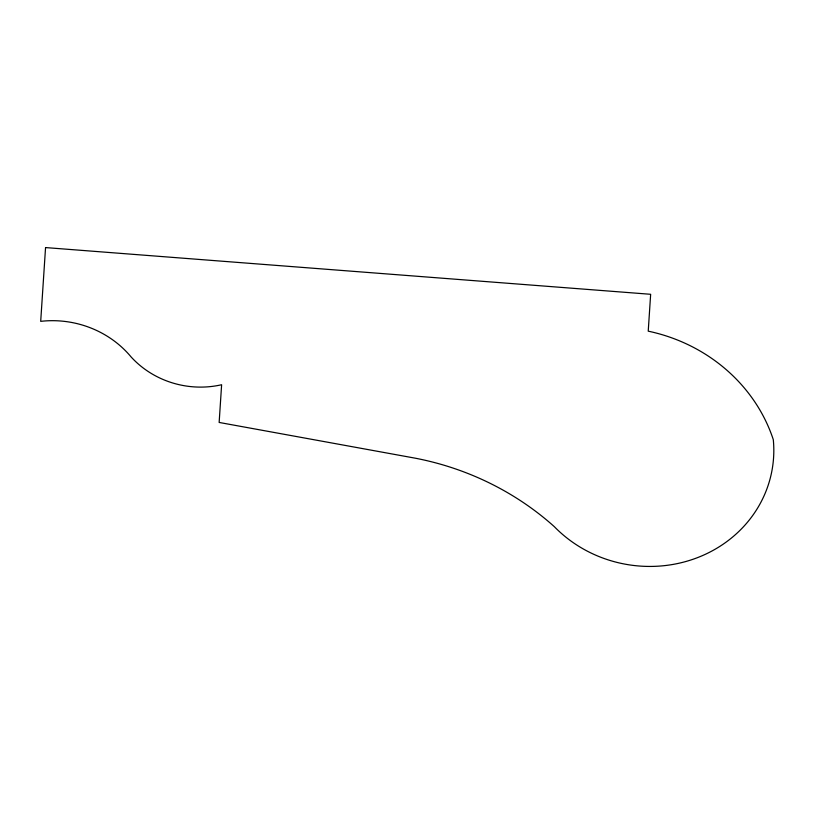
<?xml version="1.0" encoding="UTF-8"?>
<svg xmlns="http://www.w3.org/2000/svg" width="814" height="814" viewBox="0 0 814 814"><rect width="100%" height="100%" fill="white"/><g stroke="black" fill="none" stroke-linecap="round" stroke-linejoin="round"><path stroke-width="1.22" d="M45.553 247.578L40.7 321.347A97.751 91.199 8.8 0 1 131.095 356.939A89.642 83.628 8.8 0 0 221.622 384.737L219.149 422.446L415.282 458.19A277.309 258.72 8.8 0 1 554.334 526.668A126.831 118.335 8.8 0 0 698.717 557.163A126.831 118.335 8.8 0 0 773.3 439.672A165.873 154.752 8.8 0 0 648.229 331.166L650.651 294.292L45.553 247.578"/></g></svg>
